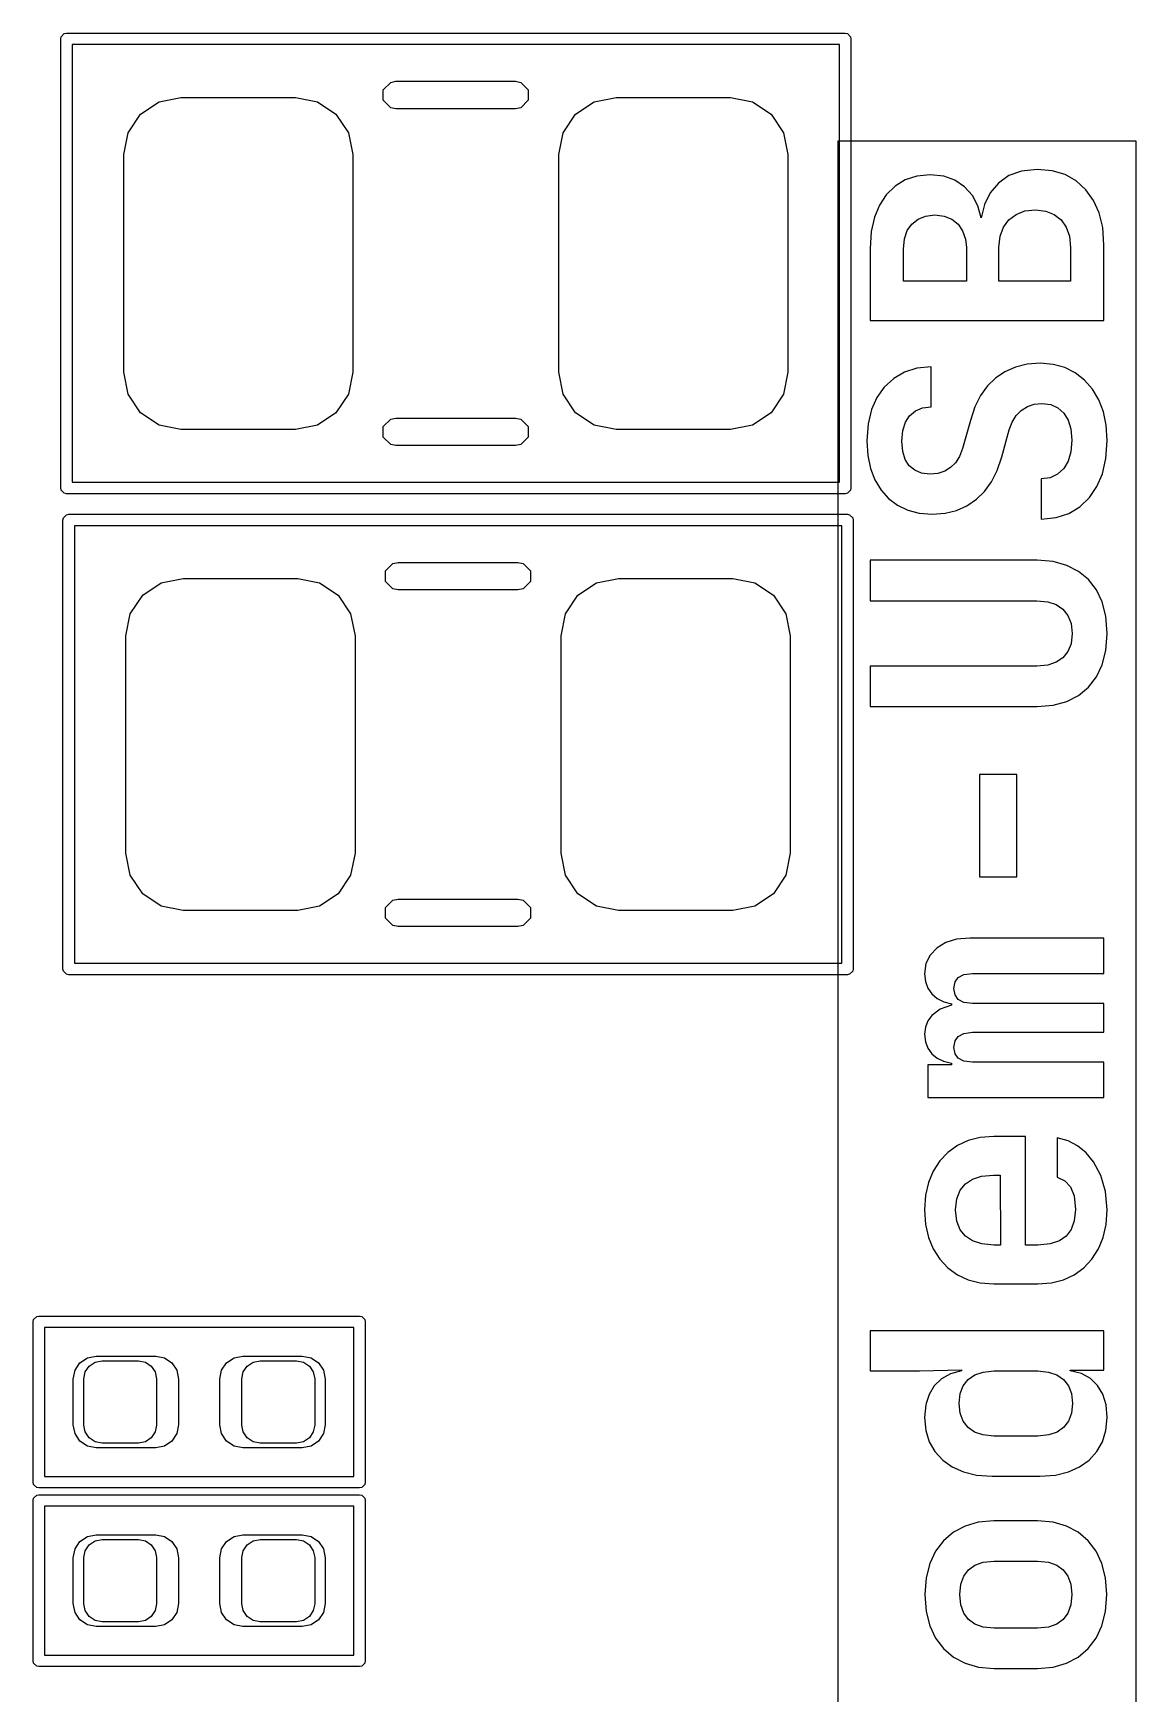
# Model space of a CAD drawing. Extents: x 100 to 191, y -173 to -30.
# Drawn here: x 152.86 to 157.67, y -117.13 to -109.88 of the extents above; entities that cross this region are included whole.
import ezdxf

# ---------------------------------------------------------------- set-up
doc = ezdxf.new("R2010")
doc.units = 0
doc.layers.add('BLACK', color=7, linetype='CONTINUOUS')

msp = doc.modelspace()

# ---------------------------------------------------------------- linework, layer by layer
at = {"layer": 'BLACK', "linetype": 'Continuous'}
for p, q in [((152.981403, -109.896003), (152.994933, -109.882473)), ((152.994933, -109.882473), (153.0045, -109.88057)), ((153.0045, -109.88057), (156.4045, -109.88057)), ((156.4045, -109.88057), (156.414067, -109.882473)), ((156.414067, -109.882473), (156.427597, -109.896003)), ((152.9795, -109.90557), (152.981403, -109.896003)), ((152.9795, -111.86557), (152.9795, -109.90557)), ((153.0295, -109.93057), (153.0295, -111.84057)), ((156.3795, -109.93057), (153.0295, -109.93057)), ((156.3795, -111.84057), (156.3795, -109.93057)), ((156.427597, -109.896003), (156.4295, -109.90557)), ((156.4295, -109.90557), (156.4295, -111.86557)), ((154.387815, -110.127609), (154.420287, -110.095137)), ((154.420287, -110.095137), (154.443248, -110.09057)), ((154.443248, -110.09057), (154.965752, -110.09057)), ((154.965752, -110.09057), (154.988713, -110.095137)), ((154.988713, -110.095137), (155.021185, -110.127609)), ((153.327723, -110.233793), (153.408829, -110.1796)), ((153.327723, -110.233793), (153.408829, -110.1796)), ((153.408829, -110.1796), (153.5045, -110.16057)), ((153.408829, -110.1796), (153.5045, -110.16057)), ((153.5045, -110.16057), (154.0045, -110.16057)), ((153.5045, -110.16057), (154.0045, -110.16057)), ((154.0045, -110.16057), (154.100171, -110.1796)), ((154.0045, -110.16057), (154.100171, -110.1796)), ((154.100171, -110.1796), (154.181277, -110.233793)), ((154.100171, -110.1796), (154.181277, -110.233793)), ((154.387815, -110.173531), (154.387815, -110.127609)), ((154.420287, -110.206003), (154.387815, -110.173531)), ((155.021185, -110.173531), (154.988713, -110.206003)), ((155.021185, -110.127609), (155.021185, -110.173531)), ((155.227723, -110.233793), (155.308829, -110.1796)), ((155.227723, -110.233793), (155.308829, -110.1796)), ((155.308829, -110.1796), (155.4045, -110.16057)), ((155.308829, -110.1796), (155.4045, -110.16057)), ((155.4045, -110.16057), (155.9045, -110.16057)), ((155.4045, -110.16057), (155.9045, -110.16057)), ((155.9045, -110.16057), (156.000171, -110.1796)), ((155.9045, -110.16057), (156.000171, -110.1796)), ((156.000171, -110.1796), (156.081277, -110.233793)), ((156.000171, -110.1796), (156.081277, -110.233793)), ((153.27353, -110.314899), (153.327723, -110.233793)), ((153.27353, -110.314899), (153.327723, -110.233793)), ((154.181277, -110.233793), (154.23547, -110.314899)), ((154.181277, -110.233793), (154.23547, -110.314899)), ((154.443248, -110.21057), (154.420287, -110.206003)), ((154.965752, -110.21057), (154.443248, -110.21057)), ((154.988713, -110.206003), (154.965752, -110.21057)), ((155.17353, -110.314899), (155.227723, -110.233793)), ((155.17353, -110.314899), (155.227723, -110.233793)), ((156.081277, -110.233793), (156.13547, -110.314899)), ((156.081277, -110.233793), (156.13547, -110.314899)), ((153.2545, -110.41057), (153.27353, -110.314899)), ((153.2545, -110.41057), (153.27353, -110.314899)), ((154.23547, -110.314899), (154.2545, -110.41057)), ((154.23547, -110.314899), (154.2545, -110.41057)), ((155.1545, -110.41057), (155.17353, -110.314899)), ((155.1545, -110.41057), (155.17353, -110.314899)), ((156.13547, -110.314899), (156.1545, -110.41057)), ((156.13547, -110.314899), (156.1545, -110.41057)), ((156.374215, -118.002229), (156.374215, -110.350144)), ((156.374215, -110.350144), (157.673482, -110.350144)), ((157.673482, -110.350144), (157.673482, -118.002229)), ((153.2545, -111.36057), (153.2545, -110.41057)), ((153.2545, -111.36057), (153.2545, -110.41057)), ((154.2545, -110.41057), (154.2545, -111.36057)), ((154.2545, -110.41057), (154.2545, -111.36057)), ((155.1545, -111.36057), (155.1545, -110.41057)), ((155.1545, -111.36057), (155.1545, -110.41057)), ((156.1545, -110.41057), (156.1545, -111.36057)), ((156.1545, -110.41057), (156.1545, -111.36057)), ((156.666197, -110.521136), (156.622195, -110.547895)), ((156.716978, -110.504701), (156.666197, -110.521136)), ((156.776248, -110.498957), (156.716978, -110.504701)), ((156.83486, -110.505133), (156.776248, -110.498957)), ((156.8841, -110.522725), (156.83486, -110.505133)), ((156.925968, -110.551409), (156.8841, -110.522725)), ((157.073552, -110.534617), (157.037129, -110.577612)), ((157.11921, -110.502349), (157.073552, -110.534617)), ((157.174927, -110.482287), (157.11921, -110.502349)), ((157.243484, -110.475144), (157.174927, -110.482287)), ((157.308549, -110.481069), (157.243484, -110.475144)), ((157.364491, -110.498007), (157.308549, -110.481069)), ((157.413064, -110.525465), (157.364491, -110.498007)), ((157.455487, -110.563987), (157.413064, -110.525465)), ((156.583845, -110.585725), (156.554192, -110.630535)), ((156.622195, -110.547895), (156.583845, -110.585725)), ((156.959976, -110.589466), (156.925968, -110.551409)), ((156.984117, -110.634023), (156.959976, -110.589466)), ((157.037129, -110.577612), (157.012274, -110.627675)), ((157.488872, -110.610315), (157.455487, -110.563987)), ((157.51345, -110.664857), (157.488872, -110.610315)), ((156.532175, -110.683543), (156.518179, -110.746294)), ((156.554192, -110.630535), (156.532175, -110.683543)), ((156.722782, -110.691892), (156.755553, -110.67855)), ((156.755553, -110.67855), (156.795787, -110.673835)), ((156.795787, -110.673835), (156.836909, -110.678657)), ((156.836909, -110.678657), (156.870132, -110.692259)), ((156.998692, -110.686414), (156.984117, -110.634023)), ((157.012274, -110.627675), (156.998692, -110.686414)), ((157.119714, -110.695512), (157.15148, -110.671367)), ((157.15148, -110.671367), (157.189361, -110.656615)), ((157.189361, -110.656615), (157.235119, -110.651426)), ((157.235119, -110.651426), (157.280763, -110.656676)), ((157.280763, -110.656676), (157.317629, -110.671464)), ((157.317629, -110.671464), (157.347715, -110.695512)), ((157.528986, -110.729188), (157.51345, -110.664857)), ((156.518179, -110.746294), (156.513198, -110.820686)), ((156.663235, -110.778287), (156.67581, -110.742369)), ((156.67581, -110.742369), (156.69577, -110.713708)), ((156.69577, -110.713708), (156.722782, -110.691892)), ((156.870132, -110.692259), (156.89727, -110.714441)), ((156.89727, -110.714441), (156.917315, -110.743488)), ((156.917315, -110.743488), (156.929851, -110.779227)), ((157.08095, -110.767038), (157.095826, -110.727433)), ((157.095826, -110.727433), (157.119714, -110.695512)), ((157.347715, -110.695512), (157.36997, -110.727218)), ((157.36997, -110.727218), (157.383961, -110.766821)), ((157.5345, -110.805299), (157.528986, -110.729188)), ((156.513198, -110.820686), (156.513198, -110.823495)), ((156.513198, -110.823495), (156.513198, -111.134111)), ((156.658706, -110.823495), (156.663235, -110.778287)), ((156.658706, -110.963446), (156.658706, -110.823495)), ((156.929851, -110.779227), (156.933629, -110.816534)), ((156.933629, -110.816534), (156.934334, -110.823495)), ((156.934334, -110.823495), (156.934334, -110.963446)), ((157.075628, -110.816534), (157.08095, -110.767038)), ((157.075628, -110.963446), (157.075628, -110.816534)), ((157.383961, -110.766821), (157.388992, -110.816534)), ((157.388992, -110.816534), (157.388992, -110.963446)), ((157.5345, -111.134111), (157.5345, -110.805299)), ((156.934334, -110.963446), (156.658706, -110.963446)), ((157.388992, -110.963446), (157.075628, -110.963446)), ((156.513198, -111.134111), (157.5345, -111.134111)), ((156.7804, -111.336772), (156.717493, -111.34318)), ((156.7804, -111.511649), (156.7804, -111.336772)), ((157.147647, -111.338013), (157.102028, -111.358009)), ((157.198661, -111.325669), (157.147647, -111.338013)), ((157.256124, -111.321384), (157.198661, -111.325669)), ((157.312698, -111.326232), (157.256124, -111.321384)), ((157.363396, -111.340304), (157.312698, -111.326232)), ((157.409325, -111.363394), (157.363396, -111.340304)), ((153.27353, -111.456241), (153.2545, -111.36057)), ((153.27353, -111.456241), (153.2545, -111.36057)), ((154.2545, -111.36057), (154.23547, -111.456241)), ((154.2545, -111.36057), (154.23547, -111.456241)), ((155.17353, -111.456241), (155.1545, -111.36057)), ((155.17353, -111.456241), (155.1545, -111.36057)), ((156.1545, -111.36057), (156.13547, -111.456241)), ((156.1545, -111.36057), (156.13547, -111.456241)), ((156.616449, -111.387216), (156.57548, -111.424943)), ((156.6634, -111.360142), (156.616449, -111.387216)), ((156.717493, -111.34318), (156.6634, -111.360142)), ((157.060974, -111.385742), (157.025569, -111.420205)), ((157.102028, -111.358009), (157.060974, -111.385742)), ((157.449932, -111.394847), (157.409325, -111.363394)), ((157.48409, -111.433933), (157.449932, -111.394847)), ((153.327723, -111.537347), (153.27353, -111.456241)), ((153.327723, -111.537347), (153.27353, -111.456241)), ((154.23547, -111.456241), (154.181277, -111.537347)), ((154.23547, -111.456241), (154.181277, -111.537347)), ((155.227723, -111.537347), (155.17353, -111.456241)), ((155.227723, -111.537347), (155.17353, -111.456241)), ((156.13547, -111.456241), (156.081277, -111.537347)), ((156.13547, -111.456241), (156.081277, -111.537347)), ((156.543265, -111.470108), (156.519538, -111.523244)), ((156.57548, -111.424943), (156.543265, -111.470108)), ((156.995442, -111.461974), (156.970527, -111.512061)), ((157.025569, -111.420205), (156.995442, -111.461974)), ((157.512151, -111.481608), (157.48409, -111.433933)), ((157.531886, -111.533585), (157.512151, -111.481608)), ((153.408829, -111.59154), (153.327723, -111.537347)), ((153.408829, -111.59154), (153.327723, -111.537347)), ((154.181277, -111.537347), (154.100171, -111.59154)), ((154.181277, -111.537347), (154.100171, -111.59154)), ((155.308829, -111.59154), (155.227723, -111.537347)), ((155.308829, -111.59154), (155.227723, -111.537347)), ((156.081277, -111.537347), (156.000171, -111.59154)), ((156.081277, -111.537347), (156.000171, -111.59154)), ((156.519538, -111.523244), (156.504538, -111.585869)), ((156.667739, -111.578868), (156.686, -111.55085)), ((156.686, -111.55085), (156.71119, -111.529393)), ((156.71119, -111.529393), (156.74208, -111.516289)), ((156.74208, -111.516289), (156.7804, -111.511649)), ((156.970527, -111.512061), (156.951125, -111.571794)), ((157.133574, -111.577735), (157.151304, -111.549631)), ((157.151304, -111.549631), (157.17357, -111.527037)), ((157.17357, -111.527037), (157.200116, -111.510022)), ((157.200116, -111.510022), (157.229666, -111.499782)), ((157.229666, -111.499782), (157.263085, -111.496262)), ((157.263085, -111.496262), (157.302097, -111.50126)), ((157.302097, -111.50126), (157.333688, -111.515455)), ((157.333688, -111.515455), (157.359622, -111.538944)), ((157.359622, -111.538944), (157.37827, -111.569238)), ((157.544188, -111.592189), (157.531886, -111.533585)), ((153.5045, -111.61057), (153.408829, -111.59154)), ((153.5045, -111.61057), (153.408829, -111.59154)), ((154.0045, -111.61057), (153.5045, -111.61057)), ((154.0045, -111.61057), (153.5045, -111.61057)), ((154.100171, -111.59154), (154.0045, -111.61057)), ((154.100171, -111.59154), (154.0045, -111.61057)), ((154.387815, -111.597609), (154.420287, -111.565137)), ((154.387815, -111.643531), (154.387815, -111.597609)), ((154.420287, -111.565137), (154.443248, -111.56057)), ((154.443248, -111.56057), (154.965752, -111.56057)), ((154.965752, -111.56057), (154.988713, -111.565137)), ((154.988713, -111.565137), (155.021185, -111.597609)), ((155.021185, -111.597609), (155.021185, -111.643531)), ((155.4045, -111.61057), (155.308829, -111.59154)), ((155.4045, -111.61057), (155.308829, -111.59154)), ((155.9045, -111.61057), (155.4045, -111.61057)), ((155.9045, -111.61057), (155.4045, -111.61057)), ((156.000171, -111.59154), (155.9045, -111.61057)), ((156.000171, -111.59154), (155.9045, -111.61057)), ((156.504538, -111.585869), (156.499215, -111.659905)), ((156.651745, -111.661309), (156.656021, -111.614931)), ((156.656021, -111.614931), (156.667739, -111.578868)), ((156.951125, -111.571794), (156.917542, -111.693488)), ((157.088207, -111.72988), (157.120386, -111.612339)), ((157.120386, -111.612339), (157.133574, -111.577735)), ((157.37827, -111.569238), (157.390247, -111.607885)), ((157.390247, -111.607885), (157.394609, -111.657157)), ((157.548482, -111.658561), (157.544188, -111.592189)), ((154.420287, -111.676003), (154.387815, -111.643531)), ((154.443248, -111.68057), (154.420287, -111.676003)), ((154.965752, -111.68057), (154.443248, -111.68057)), ((154.988713, -111.676003), (154.965752, -111.68057)), ((155.021185, -111.643531), (154.988713, -111.676003)), ((156.499215, -111.659905), (156.503385, -111.724446)), ((156.655889, -111.706865), (156.651745, -111.661309)), ((156.917542, -111.693488), (156.904328, -111.728106)), ((157.394609, -111.657157), (157.390184, -111.708275)), ((157.543048, -111.736974), (157.548482, -111.658561)), ((156.503385, -111.724446), (156.515264, -111.780696)), ((156.667164, -111.741742), (156.655889, -111.706865)), ((156.684595, -111.768349), (156.667164, -111.741742)), ((156.708706, -111.788626), (156.684595, -111.768349)), ((156.886823, -111.755472), (156.865091, -111.776775)), ((156.904328, -111.728106), (156.886823, -111.755472)), ((157.068846, -111.788839), (157.088207, -111.72988)), ((157.377986, -111.74882), (157.35895, -111.780988)), ((157.390184, -111.708275), (157.377986, -111.74882)), ((157.527742, -111.803357), (157.543048, -111.736974)), ((153.0295, -111.84057), (156.3795, -111.84057)), ((156.515264, -111.780696), (156.534203, -111.829898)), ((156.534203, -111.829898), (156.561182, -111.874814)), ((156.738242, -111.801022), (156.708706, -111.788626)), ((156.774843, -111.805412), (156.738242, -111.801022)), ((156.809277, -111.802069), (156.774843, -111.805412)), ((156.839045, -111.792467), (156.809277, -111.802069)), ((156.865091, -111.776775), (156.839045, -111.792467)), ((157.013504, -111.880444), (157.043858, -111.838614)), ((157.043858, -111.838614), (157.068846, -111.788839)), ((157.300038, -111.821136), (157.260276, -111.826417)), ((157.260276, -111.826417), (157.260276, -112.001295)), ((157.332328, -111.806079), (157.300038, -111.821136)), ((157.35895, -111.780988), (157.332328, -111.806079)), ((157.503576, -111.85969), (157.527742, -111.803357)), ((152.981403, -111.875137), (152.9795, -111.86557)), ((152.994933, -111.888667), (152.981403, -111.875137)), ((153.0045, -111.89057), (152.994933, -111.888667)), ((156.4045, -111.89057), (153.0045, -111.89057)), ((156.414067, -111.888667), (156.4045, -111.89057)), ((156.427597, -111.875137), (156.414067, -111.888667)), ((156.4295, -111.86557), (156.427597, -111.875137)), ((156.561182, -111.874814), (156.594166, -111.911604)), ((156.594166, -111.911604), (156.633549, -111.94115)), ((156.936199, -111.943443), (156.977687, -111.915261)), ((156.977687, -111.915261), (157.013504, -111.880444)), ((157.428914, -111.947797), (157.470874, -111.907567)), ((157.470874, -111.907567), (157.503576, -111.85969)), ((152.991403, -111.996003), (153.004933, -111.982473)), ((153.004933, -111.982473), (153.0145, -111.98057)), ((153.0145, -111.98057), (156.4145, -111.98057)), ((156.4145, -111.98057), (156.424067, -111.982473)), ((156.424067, -111.982473), (156.437597, -111.996003)), ((156.633549, -111.94115), (156.677949, -111.962533)), ((156.677949, -111.962533), (156.72791, -111.975711)), ((156.72791, -111.975711), (156.784613, -111.98029)), ((156.784613, -111.98029), (156.840518, -111.976016)), ((156.840518, -111.976016), (156.890727, -111.963632)), ((156.890727, -111.963632), (156.936199, -111.943443)), ((157.325115, -111.994534), (157.38073, -111.97656)), ((157.38073, -111.97656), (157.428914, -111.947797)), ((152.9895, -112.00557), (152.991403, -111.996003)), ((152.9895, -113.96557), (152.9895, -112.00557)), ((153.0395, -112.03057), (153.0395, -113.94057)), ((156.3895, -112.03057), (153.0395, -112.03057)), ((156.3895, -113.94057), (156.3895, -112.03057)), ((156.437597, -111.996003), (156.4395, -112.00557)), ((156.4395, -112.00557), (156.4395, -113.96557)), ((157.260276, -112.001295), (157.325115, -111.994534)), ((154.397815, -112.227609), (154.430287, -112.195137)), ((154.430287, -112.195137), (154.453248, -112.19057)), ((154.453248, -112.19057), (154.975752, -112.19057)), ((154.975752, -112.19057), (154.998713, -112.195137)), ((154.998713, -112.195137), (155.031185, -112.227609)), ((157.243484, -112.181546), (156.513198, -112.181546)), ((156.513198, -112.181546), (156.513198, -112.357829)), ((157.31334, -112.187292), (157.243484, -112.181546)), ((157.372629, -112.203569), (157.31334, -112.187292)), ((157.423264, -112.229597), (157.372629, -112.203569)), ((153.337723, -112.333793), (153.418829, -112.2796)), ((153.337723, -112.333793), (153.418829, -112.2796)), ((153.418829, -112.2796), (153.5145, -112.26057)), ((153.418829, -112.2796), (153.5145, -112.26057)), ((153.5145, -112.26057), (154.0145, -112.26057)), ((153.5145, -112.26057), (154.0145, -112.26057)), ((154.0145, -112.26057), (154.110171, -112.2796)), ((154.0145, -112.26057), (154.110171, -112.2796)), ((154.110171, -112.2796), (154.191277, -112.333793)), ((154.110171, -112.2796), (154.191277, -112.333793)), ((154.397815, -112.273531), (154.397815, -112.227609)), ((154.430287, -112.306003), (154.397815, -112.273531)), ((155.031185, -112.273531), (154.998713, -112.306003)), ((155.031185, -112.227609), (155.031185, -112.273531)), ((155.237723, -112.333793), (155.318829, -112.2796)), ((155.237723, -112.333793), (155.318829, -112.2796)), ((155.318829, -112.2796), (155.4145, -112.26057)), ((155.318829, -112.2796), (155.4145, -112.26057)), ((155.4145, -112.26057), (155.9145, -112.26057)), ((155.4145, -112.26057), (155.9145, -112.26057)), ((155.9145, -112.26057), (156.010171, -112.2796)), ((155.9145, -112.26057), (156.010171, -112.2796)), ((156.010171, -112.2796), (156.091277, -112.333793)), ((156.010171, -112.2796), (156.091277, -112.333793)), ((157.466661, -112.265505), (157.423264, -112.229597)), ((157.501229, -112.309681), (157.466661, -112.265505)), ((153.28353, -112.414899), (153.337723, -112.333793)), ((153.28353, -112.414899), (153.337723, -112.333793)), ((154.191277, -112.333793), (154.24547, -112.414899)), ((154.191277, -112.333793), (154.24547, -112.414899)), ((154.453248, -112.31057), (154.430287, -112.306003)), ((154.975752, -112.31057), (154.453248, -112.31057)), ((154.998713, -112.306003), (154.975752, -112.31057)), ((155.18353, -112.414899), (155.237723, -112.333793)), ((155.18353, -112.414899), (155.237723, -112.333793)), ((156.091277, -112.333793), (156.14547, -112.414899)), ((156.091277, -112.333793), (156.14547, -112.414899)), ((157.526648, -112.362362), (157.501229, -112.309681)), ((153.2645, -112.51057), (153.28353, -112.414899)), ((153.2645, -112.51057), (153.28353, -112.414899)), ((154.24547, -112.414899), (154.2645, -112.51057)), ((154.24547, -112.414899), (154.2645, -112.51057)), ((155.1645, -112.51057), (155.18353, -112.414899)), ((155.1645, -112.51057), (155.18353, -112.414899)), ((156.14547, -112.414899), (156.1645, -112.51057)), ((156.14547, -112.414899), (156.1645, -112.51057)), ((156.513198, -112.357829), (157.24208, -112.357829)), ((157.24208, -112.357829), (157.289245, -112.36241)), ((157.289245, -112.36241), (157.3263, -112.375051)), ((157.3263, -112.375051), (157.355469, -112.394954)), ((157.355469, -112.394954), (157.377412, -112.422144)), ((157.377412, -112.422144), (157.391092, -112.456606)), ((157.542747, -112.425243), (157.526648, -112.362362)), ((157.548482, -112.500528), (157.542747, -112.425243)), ((157.396014, -112.500528), (157.39104, -112.545425)), ((157.391092, -112.456606), (157.396014, -112.500528)), ((157.542777, -112.57506), (157.548482, -112.500528)), ((153.2645, -113.46057), (153.2645, -112.51057)), ((153.2645, -113.46057), (153.2645, -112.51057)), ((154.2645, -112.51057), (154.2645, -113.46057)), ((154.2645, -112.51057), (154.2645, -113.46057)), ((155.1645, -113.46057), (155.1645, -112.51057)), ((155.1645, -113.46057), (155.1645, -112.51057)), ((156.1645, -112.51057), (156.1645, -113.46057)), ((156.1645, -112.51057), (156.1645, -113.46057)), ((157.39104, -112.545425), (157.377317, -112.580078)), ((157.24208, -112.643227), (156.513198, -112.643227)), ((156.513198, -112.643227), (156.513198, -112.819509)), ((157.289308, -112.63873), (157.24208, -112.643227)), ((157.326362, -112.626342), (157.289308, -112.63873)), ((157.355469, -112.606895), (157.326362, -112.626342)), ((157.377317, -112.580078), (157.355469, -112.606895)), ((157.501307, -112.690371), (157.526723, -112.637638)), ((157.526723, -112.637638), (157.542777, -112.57506)), ((157.466661, -112.734879), (157.501307, -112.690371)), ((157.372571, -112.797333), (157.423222, -112.771102)), ((157.423222, -112.771102), (157.466661, -112.734879)), ((156.513198, -112.819509), (157.243484, -112.819509)), ((157.243484, -112.819509), (157.313297, -112.813725)), ((157.313297, -112.813725), (157.372571, -112.797333)), ((157.153969, -113.115897), (156.99167, -113.115897)), ((156.99167, -113.115897), (156.99167, -113.563595)), ((157.153969, -113.563595), (157.153969, -113.115897)), ((153.28353, -113.556241), (153.2645, -113.46057)), ((153.28353, -113.556241), (153.2645, -113.46057)), ((154.2645, -113.46057), (154.24547, -113.556241)), ((154.2645, -113.46057), (154.24547, -113.556241)), ((155.18353, -113.556241), (155.1645, -113.46057)), ((155.18353, -113.556241), (155.1645, -113.46057)), ((156.1645, -113.46057), (156.14547, -113.556241)), ((156.1645, -113.46057), (156.14547, -113.556241)), ((153.337723, -113.637347), (153.28353, -113.556241)), ((153.337723, -113.637347), (153.28353, -113.556241)), ((154.24547, -113.556241), (154.191277, -113.637347)), ((154.24547, -113.556241), (154.191277, -113.637347)), ((155.237723, -113.637347), (155.18353, -113.556241)), ((155.237723, -113.637347), (155.18353, -113.556241)), ((156.14547, -113.556241), (156.091277, -113.637347)), ((156.14547, -113.556241), (156.091277, -113.637347)), ((156.99167, -113.563595), (157.153969, -113.563595)), ((153.418829, -113.69154), (153.337723, -113.637347)), ((153.418829, -113.69154), (153.337723, -113.637347)), ((154.191277, -113.637347), (154.110171, -113.69154)), ((154.191277, -113.637347), (154.110171, -113.69154)), ((154.430287, -113.665137), (154.453248, -113.66057)), ((154.453248, -113.66057), (154.975752, -113.66057)), ((154.975752, -113.66057), (154.998713, -113.665137)), ((155.318829, -113.69154), (155.237723, -113.637347)), ((155.318829, -113.69154), (155.237723, -113.637347)), ((156.091277, -113.637347), (156.010171, -113.69154)), ((156.091277, -113.637347), (156.010171, -113.69154)), ((153.5145, -113.71057), (153.418829, -113.69154)), ((153.5145, -113.71057), (153.418829, -113.69154)), ((154.0145, -113.71057), (153.5145, -113.71057)), ((154.0145, -113.71057), (153.5145, -113.71057)), ((154.110171, -113.69154), (154.0145, -113.71057)), ((154.110171, -113.69154), (154.0145, -113.71057)), ((154.397815, -113.697609), (154.430287, -113.665137)), ((154.397815, -113.743531), (154.397815, -113.697609)), ((154.998713, -113.665137), (155.031185, -113.697609)), ((155.031185, -113.697609), (155.031185, -113.743531)), ((155.4145, -113.71057), (155.318829, -113.69154)), ((155.4145, -113.71057), (155.318829, -113.69154)), ((155.9145, -113.71057), (155.4145, -113.71057)), ((155.9145, -113.71057), (155.4145, -113.71057)), ((156.010171, -113.69154), (155.9145, -113.71057)), ((156.010171, -113.69154), (155.9145, -113.71057)), ((154.430287, -113.776003), (154.397815, -113.743531)), ((154.453248, -113.78057), (154.430287, -113.776003)), ((154.975752, -113.78057), (154.453248, -113.78057)), ((154.998713, -113.776003), (154.975752, -113.78057)), ((155.031185, -113.743531), (154.998713, -113.776003)), ((156.805618, -113.873295), (156.775143, -113.904992)), ((156.844084, -113.850294), (156.805618, -113.873295)), ((156.890944, -113.835797), (156.844084, -113.850294)), ((156.948317, -113.830613), (156.890944, -113.835797)), ((157.5345, -113.830613), (156.948317, -113.830613)), ((157.5345, -113.984547), (157.5345, -113.830613)), ((153.0395, -113.94057), (156.3895, -113.94057)), ((156.757211, -113.941947), (156.75103, -113.985952)), ((156.775143, -113.904992), (156.757211, -113.941947)), ((152.991403, -113.975137), (152.9895, -113.96557)), ((153.004933, -113.988667), (152.991403, -113.975137)), ((153.0145, -113.99057), (153.004933, -113.988667)), ((156.4145, -113.99057), (153.0145, -113.99057)), ((156.424067, -113.988667), (156.4145, -113.99057)), ((156.437597, -113.975137), (156.424067, -113.988667)), ((156.4395, -113.96557), (156.437597, -113.975137)), ((156.75103, -113.985952), (156.75478, -114.020108)), ((156.75478, -114.020108), (156.76553, -114.0491)), ((156.879745, -114.050248), (156.884772, -114.021616)), ((156.884772, -114.021616), (156.898652, -114.00213)), ((156.898652, -114.00213), (156.922519, -113.989479)), ((156.922519, -113.989479), (156.960895, -113.984547)), ((156.960895, -113.984547), (157.5345, -113.984547)), ((156.76553, -114.0491), (156.783209, -114.074062)), ((156.783209, -114.074062), (156.806556, -114.094135)), ((156.806556, -114.094135), (156.834675, -114.108589)), ((156.884774, -114.078913), (156.879745, -114.050248)), ((156.898658, -114.098417), (156.884774, -114.078913)), ((156.782537, -114.16779), (156.765106, -114.191754)), ((156.818725, -114.140357), (156.782537, -114.16779)), ((156.868571, -114.123033), (156.818725, -114.140357)), ((156.834675, -114.108589), (156.868571, -114.117415)), ((156.868571, -114.117415), (156.868571, -114.123033)), ((156.922525, -114.111076), (156.898658, -114.098417)), ((156.960895, -114.116011), (156.922525, -114.111076)), ((157.5345, -114.116011), (156.960895, -114.116011)), ((157.5345, -114.241918), (157.5345, -114.116011)), ((156.754642, -114.218947), (156.75103, -114.250344)), ((156.765106, -114.191754), (156.754642, -114.218947)), ((156.75103, -114.250344), (156.754777, -114.283567)), ((156.754777, -114.283567), (156.765517, -114.311638)), ((156.765517, -114.311638), (156.783209, -114.335707)), ((156.879745, -114.30768), (156.884774, -114.279016)), ((156.884722, -114.335608), (156.879745, -114.30768)), ((156.884774, -114.279016), (156.898658, -114.259512)), ((156.898658, -114.259512), (156.922525, -114.246853)), ((156.922525, -114.246853), (156.960895, -114.241918)), ((156.960895, -114.241918), (157.5345, -114.241918)), ((156.868571, -114.383274), (156.765012, -114.383274)), ((156.765012, -114.383274), (156.765012, -114.525973)), ((156.783209, -114.335707), (156.806472, -114.354779)), ((156.806472, -114.354779), (156.834572, -114.368322)), ((156.834572, -114.368322), (156.868571, -114.376252)), ((156.868571, -114.376252), (156.868571, -114.383274)), ((156.89852, -114.354703), (156.884722, -114.335608)), ((156.922375, -114.367164), (156.89852, -114.354703)), ((156.960895, -114.372038), (156.922375, -114.367164)), ((157.5345, -114.372038), (156.960895, -114.372038)), ((157.5345, -114.525973), (157.5345, -114.372038)), ((156.765012, -114.525973), (157.5345, -114.525973)), ((156.894461, -114.736327), (156.852678, -114.766393)), ((156.941174, -114.714557), (156.894461, -114.736327)), ((156.993694, -114.701124), (156.941174, -114.714557)), ((157.053219, -114.696454), (156.993694, -114.701124)), ((157.191766, -114.696454), (157.053219, -114.696454)), ((157.191766, -115.170713), (157.191766, -114.696454)), ((157.377571, -114.716019), (157.330251, -114.702011)), ((157.330251, -114.702011), (157.330251, -114.87408)), ((157.419298, -114.738), (157.377571, -114.716019)), ((157.456303, -114.768243), (157.419298, -114.738)), ((156.817627, -114.803452), (156.788826, -114.848251)), ((156.852678, -114.766393), (156.817627, -114.803452)), ((157.48907, -114.807646), (157.456303, -114.768243)), ((157.521438, -114.867545), (157.48907, -114.807646)), ((156.788826, -114.848251), (156.768271, -114.897599)), ((156.929449, -114.903511), (156.960033, -114.883426)), ((156.960033, -114.883426), (156.999926, -114.870467)), ((156.999926, -114.870467), (157.051815, -114.865714)), ((157.051815, -114.865714), (157.081246, -114.865714)), ((157.081246, -114.865714), (157.082589, -115.170713)), ((157.330251, -114.87408), (157.363532, -114.889588)), ((157.363532, -114.889588), (157.387738, -114.915997)), ((157.541468, -114.936558), (157.521438, -114.867545)), ((156.75549, -114.953376), (156.75103, -115.016779)), ((156.768271, -114.897599), (156.75549, -114.953376)), ((156.892063, -114.968259), (156.906559, -114.931437)), ((156.906559, -114.931437), (156.929449, -114.903511)), ((157.387738, -114.915997), (157.403822, -114.956151)), ((157.403822, -114.956151), (157.409997, -115.015435)), ((157.548482, -115.016779), (157.541468, -114.936558)), ((156.75103, -115.016779), (156.7555, -115.081173)), ((156.886767, -115.016779), (156.892063, -114.968259)), ((156.892149, -115.066253), (156.886767, -115.016779)), ((157.409997, -115.015435), (157.404951, -115.065169)), ((157.544018, -115.081176), (157.548482, -115.016779)), ((156.7555, -115.081173), (156.768293, -115.137671)), ((156.906877, -115.103789), (156.892149, -115.066253)), ((156.930121, -115.132244), (156.906877, -115.103789)), ((157.391217, -115.102808), (157.369778, -115.131217)), ((157.404951, -115.065169), (157.391217, -115.102808)), ((157.531246, -115.137675), (157.544018, -115.081176)), ((156.768293, -115.137671), (156.788826, -115.187504)), ((156.961209, -115.152741), (156.930121, -115.132244)), ((157.001379, -115.165904), (156.961209, -115.152741)), ((157.053219, -115.170713), (157.001379, -115.165904)), ((157.082589, -115.170713), (157.053219, -115.170713)), ((157.246293, -115.170713), (157.191766, -115.170713)), ((157.29995, -115.165676), (157.246293, -115.170713)), ((157.340041, -115.152092), (157.29995, -115.165676)), ((157.369778, -115.131217), (157.340041, -115.152092)), ((157.510747, -115.187504), (157.531246, -115.137675)), ((156.788826, -115.187504), (156.817667, -115.23273)), ((156.817667, -115.23273), (156.852723, -115.27)), ((157.44685, -115.27), (157.481906, -115.23273)), ((157.481906, -115.23273), (157.510747, -115.187504)), ((156.852723, -115.27), (156.894461, -115.3001)), ((156.894461, -115.3001), (156.941174, -115.32187)), ((156.941174, -115.32187), (156.993694, -115.335303)), ((157.305819, -115.335304), (157.35836, -115.321872)), ((157.35836, -115.321872), (157.405112, -115.3001)), ((157.405112, -115.3001), (157.44685, -115.27)), ((156.993694, -115.335303), (157.053219, -115.339973)), ((157.053219, -115.339973), (157.246293, -115.339973)), ((157.246293, -115.339973), (157.305819, -115.335304)), ((152.8595, -115.50557), (152.861403, -115.496003)), ((152.8595, -116.20557), (152.8595, -115.50557)), ((152.861403, -115.496003), (152.874933, -115.482473)), ((152.874933, -115.482473), (152.8845, -115.48057)), ((152.8845, -115.48057), (154.2845, -115.48057)), ((152.9095, -115.53057), (152.9095, -116.18057)), ((154.2595, -115.53057), (152.9095, -115.53057)), ((154.2595, -116.18057), (154.2595, -115.53057)), ((154.2845, -115.48057), (154.294067, -115.482473)), ((154.294067, -115.482473), (154.307597, -115.496003)), ((154.307597, -115.496003), (154.3095, -115.50557)), ((154.3095, -115.50557), (154.3095, -116.20557)), ((157.5345, -115.545442), (156.513198, -115.545442)), ((156.513198, -115.545442), (156.513198, -115.72032)), ((157.5345, -115.716107), (157.5345, -115.545442)), ((153.042112, -115.717302), (153.063789, -115.684859)), ((153.063789, -115.684859), (153.096232, -115.663182)), ((153.096232, -115.663182), (153.1345, -115.65557)), ((153.103785, -115.698855), (153.129577, -115.681622)), ((153.129577, -115.681622), (153.16, -115.67557)), ((153.1345, -115.65557), (153.3945, -115.65557)), ((153.16, -115.67557), (153.319, -115.67557)), ((153.319, -115.67557), (153.349423, -115.681622)), ((153.349423, -115.681622), (153.375215, -115.698855)), ((153.3945, -115.65557), (153.432768, -115.663182)), ((153.432768, -115.663182), (153.465211, -115.684859)), ((153.465211, -115.684859), (153.486888, -115.717302)), ((153.682112, -115.717302), (153.703789, -115.684859)), ((153.703789, -115.684859), (153.736232, -115.663182)), ((153.736232, -115.663182), (153.7745, -115.65557)), ((153.7745, -115.65557), (154.0345, -115.65557)), ((153.793785, -115.698855), (153.819577, -115.681622)), ((153.819577, -115.681622), (153.85, -115.67557)), ((153.85, -115.67557), (154.009, -115.67557)), ((154.009, -115.67557), (154.039423, -115.681622)), ((154.0345, -115.65557), (154.072768, -115.663182)), ((154.039423, -115.681622), (154.065215, -115.698855)), ((154.072768, -115.663182), (154.105211, -115.684859)), ((154.105211, -115.684859), (154.126888, -115.717302)), ((153.0345, -115.75557), (153.042112, -115.717302)), ((153.0345, -115.95557), (153.0345, -115.75557)), ((153.0805, -115.75507), (153.086552, -115.724647)), ((153.0805, -115.95607), (153.0805, -115.75507)), ((153.086552, -115.724647), (153.103785, -115.698855)), ((153.375215, -115.698855), (153.392448, -115.724647)), ((153.392448, -115.724647), (153.3985, -115.75507)), ((153.3985, -115.75507), (153.3985, -115.95607)), ((153.486888, -115.717302), (153.4945, -115.75557)), ((153.4945, -115.75557), (153.4945, -115.95557)), ((153.6745, -115.75557), (153.682112, -115.717302)), ((153.6745, -115.95557), (153.6745, -115.75557)), ((153.7705, -115.75507), (153.776552, -115.724647)), ((153.7705, -115.95607), (153.7705, -115.75507)), ((153.776552, -115.724647), (153.793785, -115.698855)), ((154.065215, -115.698855), (154.082448, -115.724647)), ((154.082448, -115.724647), (154.0885, -115.75507)), ((154.0885, -115.75507), (154.0885, -115.95607)), ((154.126888, -115.717302), (154.1345, -115.75557)), ((154.1345, -115.75557), (154.1345, -115.95557)), ((156.513198, -115.72032), (156.728681, -115.72032)), ((156.728681, -115.72032), (156.911924, -115.714702)), ((156.825287, -115.754126), (156.793711, -115.784678)), ((156.864159, -115.732246), (156.825287, -115.754126)), ((156.911924, -115.718916), (156.864159, -115.732246)), ((156.911924, -115.714702), (156.911924, -115.718916)), ((156.920416, -115.784492), (156.942027, -115.757384)), ((156.942027, -115.757384), (156.970715, -115.737484)), ((156.970715, -115.737484), (157.007057, -115.72488)), ((157.007057, -115.72488), (157.053219, -115.72032)), ((157.053219, -115.72032), (157.246293, -115.72032)), ((157.246293, -115.72032), (157.292496, -115.724881)), ((157.292496, -115.724881), (157.328856, -115.737486)), ((157.328856, -115.737486), (157.357546, -115.757384)), ((157.357546, -115.757384), (157.379157, -115.784492)), ((157.387587, -115.718916), (157.387587, -115.716107)), ((157.387587, -115.716107), (157.5345, -115.716107)), ((157.436195, -115.731585), (157.387587, -115.718916)), ((157.47524, -115.753252), (157.436195, -115.731585)), ((157.506534, -115.784006), (157.47524, -115.753252)), ((156.770648, -115.822261), (156.758136, -115.861615)), ((156.793711, -115.784678), (156.770648, -115.822261)), ((156.902155, -115.861615), (156.906975, -115.818546)), ((156.906975, -115.818546), (156.920416, -115.784492)), ((157.379157, -115.784492), (157.392598, -115.818546)), ((157.392598, -115.818546), (157.397418, -115.861615)), ((157.529201, -115.821955), (157.506534, -115.784006)), ((157.54342, -115.867693), (157.529201, -115.821955)), ((156.756185, -115.867752), (156.75103, -115.923164)), ((156.758136, -115.861615), (156.756185, -115.867752)), ((156.90689, -115.904754), (156.902155, -115.861615)), ((156.92011, -115.939077), (156.90689, -115.904754)), ((157.392689, -115.904759), (157.379488, -115.939082)), ((157.397418, -115.861615), (157.392689, -115.904759)), ((157.548482, -115.923164), (157.54342, -115.867693)), ((153.042112, -115.993838), (153.0345, -115.95557)), ((153.086552, -115.986493), (153.0805, -115.95607)), ((153.3985, -115.95607), (153.392448, -115.986493)), ((153.4945, -115.95557), (153.486888, -115.993838)), ((153.682112, -115.993838), (153.6745, -115.95557)), ((153.776552, -115.986493), (153.7705, -115.95607)), ((154.0885, -115.95607), (154.082448, -115.986493)), ((154.1345, -115.95557), (154.126888, -115.993838)), ((156.75103, -115.923164), (156.756308, -115.979868)), ((156.756308, -115.979868), (156.771441, -116.028862)), ((156.941356, -115.966578), (156.92011, -115.939077)), ((156.969675, -115.986777), (156.941356, -115.966578)), ((157.358278, -115.966578), (157.329921, -115.986777)), ((157.379488, -115.939082), (157.358278, -115.966578)), ((157.528231, -116.028925), (157.543243, -115.979914)), ((157.543243, -115.979914), (157.548482, -115.923164)), ((153.063789, -116.026281), (153.042112, -115.993838)), ((153.096232, -116.047958), (153.063789, -116.026281)), ((153.103785, -116.012285), (153.086552, -115.986493)), ((153.1345, -116.05557), (153.096232, -116.047958)), ((153.129577, -116.029518), (153.103785, -116.012285)), ((153.16, -116.03557), (153.129577, -116.029518)), ((153.319, -116.03557), (153.16, -116.03557)), ((153.349423, -116.029518), (153.319, -116.03557)), ((153.375215, -116.012285), (153.349423, -116.029518)), ((153.392448, -115.986493), (153.375215, -116.012285)), ((153.432768, -116.047958), (153.3945, -116.05557)), ((153.465211, -116.026281), (153.432768, -116.047958)), ((153.486888, -115.993838), (153.465211, -116.026281)), ((153.703789, -116.026281), (153.682112, -115.993838)), ((153.736232, -116.047958), (153.703789, -116.026281)), ((153.7745, -116.05557), (153.736232, -116.047958)), ((153.793785, -116.012285), (153.776552, -115.986493)), ((153.819577, -116.029518), (153.793785, -116.012285)), ((153.85, -116.03557), (153.819577, -116.029518)), ((154.009, -116.03557), (153.85, -116.03557)), ((154.039423, -116.029518), (154.009, -116.03557)), ((154.072768, -116.047958), (154.0345, -116.05557)), ((154.065215, -116.012285), (154.039423, -116.029518)), ((154.082448, -115.986493), (154.065215, -116.012285)), ((154.105211, -116.026281), (154.072768, -116.047958)), ((154.126888, -115.993838), (154.105211, -116.026281)), ((156.771441, -116.028862), (156.796071, -116.071655)), ((157.006166, -115.999634), (156.969675, -115.986777)), ((157.053219, -116.004313), (157.006166, -115.999634)), ((157.246293, -116.004313), (157.053219, -116.004313)), ((157.293388, -115.999634), (157.246293, -116.004313)), ((157.329921, -115.986777), (157.293388, -115.999634)), ((157.503822, -116.071701), (157.528231, -116.028925)), ((153.3945, -116.05557), (153.1345, -116.05557)), ((154.0345, -116.05557), (153.7745, -116.05557)), ((156.796071, -116.071655), (156.830775, -116.109277)), ((156.830775, -116.109277), (156.872306, -116.138825)), ((157.428263, -116.138804), (157.46947, -116.109277)), ((157.46947, -116.109277), (157.503822, -116.071701)), ((152.9095, -116.18057), (154.2595, -116.18057)), ((156.872306, -116.138825), (156.921085, -116.160576)), ((156.921085, -116.160576), (156.978489, -116.174318)), ((156.978489, -116.174318), (157.046258, -116.179191)), ((157.046258, -116.179191), (157.254719, -116.179191)), ((157.254719, -116.179191), (157.322473, -116.174309)), ((157.322473, -116.174309), (157.379731, -116.160555)), ((157.379731, -116.160555), (157.428263, -116.138804)), ((152.861403, -116.215137), (152.8595, -116.20557)), ((152.874933, -116.228667), (152.861403, -116.215137)), ((152.861403, -116.276003), (152.874933, -116.262473)), ((152.8845, -116.23057), (152.874933, -116.228667)), ((152.874933, -116.262473), (152.8845, -116.26057)), ((154.2845, -116.23057), (152.8845, -116.23057)), ((152.8845, -116.26057), (154.2845, -116.26057)), ((154.294067, -116.228667), (154.2845, -116.23057)), ((154.2845, -116.26057), (154.294067, -116.262473)), ((154.307597, -116.215137), (154.294067, -116.228667)), ((154.294067, -116.262473), (154.307597, -116.276003)), ((154.3095, -116.20557), (154.307597, -116.215137)), ((152.8595, -116.28557), (152.861403, -116.276003)), ((152.8595, -116.98557), (152.8595, -116.28557)), ((152.9095, -116.31057), (152.9095, -116.96057)), ((154.2595, -116.31057), (152.9095, -116.31057)), ((154.2595, -116.96057), (154.2595, -116.31057)), ((154.307597, -116.276003), (154.3095, -116.28557)), ((154.3095, -116.28557), (154.3095, -116.98557)), ((156.927969, -116.397378), (156.877892, -116.424236)), ((156.985821, -116.380729), (156.927969, -116.397378)), ((157.053219, -116.374891), (156.985821, -116.380729)), ((157.244889, -116.374891), (157.053219, -116.374891)), ((157.313078, -116.380753), (157.244889, -116.374891)), ((157.371404, -116.39744), (157.313078, -116.380753)), ((157.421691, -116.424304), (157.371404, -116.39744)), ((153.042112, -116.497302), (153.063789, -116.464859)), ((153.063789, -116.464859), (153.096232, -116.443182)), ((153.086552, -116.504647), (153.103785, -116.478855)), ((153.096232, -116.443182), (153.1345, -116.43557)), ((153.103785, -116.478855), (153.129577, -116.461622)), ((153.129577, -116.461622), (153.16, -116.45557)), ((153.1345, -116.43557), (153.3945, -116.43557)), ((153.16, -116.45557), (153.319, -116.45557)), ((153.319, -116.45557), (153.349423, -116.461622)), ((153.349423, -116.461622), (153.375215, -116.478855)), ((153.375215, -116.478855), (153.392448, -116.504647)), ((153.3945, -116.43557), (153.432768, -116.443182)), ((153.432768, -116.443182), (153.465211, -116.464859)), ((153.465211, -116.464859), (153.486888, -116.497302)), ((153.682112, -116.497302), (153.703789, -116.464859)), ((153.703789, -116.464859), (153.736232, -116.443182)), ((153.736232, -116.443182), (153.7745, -116.43557)), ((153.7745, -116.43557), (154.0345, -116.43557)), ((153.776552, -116.504647), (153.793785, -116.478855)), ((153.793785, -116.478855), (153.819577, -116.461622)), ((153.819577, -116.461622), (153.85, -116.45557)), ((153.85, -116.45557), (154.009, -116.45557)), ((154.009, -116.45557), (154.039423, -116.461622)), ((154.0345, -116.43557), (154.072768, -116.443182)), ((154.039423, -116.461622), (154.065215, -116.478855)), ((154.065215, -116.478855), (154.082448, -116.504647)), ((154.072768, -116.443182), (154.105211, -116.464859)), ((154.105211, -116.464859), (154.126888, -116.497302)), ((156.834316, -116.461658), (156.799511, -116.507178)), ((156.877892, -116.424236), (156.834316, -116.461658)), ((157.465257, -116.461658), (157.421691, -116.424304)), ((157.500033, -116.507174), (157.465257, -116.461658)), ((153.0345, -116.53557), (153.042112, -116.497302)), ((153.0345, -116.73557), (153.0345, -116.53557)), ((153.0805, -116.53507), (153.086552, -116.504647)), ((153.0805, -116.73607), (153.0805, -116.53507)), ((153.392448, -116.504647), (153.3985, -116.53507)), ((153.3985, -116.53507), (153.3985, -116.73607)), ((153.486888, -116.497302), (153.4945, -116.53557)), ((153.4945, -116.53557), (153.4945, -116.73557)), ((153.6745, -116.53557), (153.682112, -116.497302)), ((153.6745, -116.73557), (153.6745, -116.53557)), ((153.7705, -116.53507), (153.776552, -116.504647)), ((153.7705, -116.73607), (153.7705, -116.53507)), ((154.082448, -116.504647), (154.0885, -116.53507)), ((154.0885, -116.53507), (154.0885, -116.73607)), ((154.126888, -116.497302), (154.1345, -116.53557)), ((154.1345, -116.53557), (154.1345, -116.73557)), ((156.774079, -116.560442), (156.75809, -116.622941)), ((156.799511, -116.507178), (156.774079, -116.560442)), ((156.9714, -116.567641), (157.007642, -116.554541)), ((157.007642, -116.554541), (157.054623, -116.549769)), ((157.054623, -116.549769), (157.244889, -116.549769)), ((157.244889, -116.549769), (157.291911, -116.554543)), ((157.291911, -116.554543), (157.328172, -116.567643)), ((157.525447, -116.560436), (157.500033, -116.507174)), ((157.541425, -116.622938), (157.525447, -116.560436)), ((156.75809, -116.622941), (156.752434, -116.69662)), ((156.909672, -116.651548), (156.922713, -116.616148)), ((156.922713, -116.616148), (156.943432, -116.588237)), ((156.943432, -116.588237), (156.9714, -116.567641)), ((157.328172, -116.567643), (157.356141, -116.588237)), ((157.356141, -116.588237), (157.37686, -116.616148)), ((157.37686, -116.616148), (157.389901, -116.651548)), ((157.547078, -116.69662), (157.541425, -116.622938)), ((156.752434, -116.69662), (156.75809, -116.77033)), ((156.904964, -116.69662), (156.909672, -116.651548)), ((156.909674, -116.741733), (156.904964, -116.69662)), ((157.394609, -116.69662), (157.389899, -116.741733)), ((157.389901, -116.651548), (157.394609, -116.69662)), ((157.541426, -116.770334), (157.547078, -116.69662)), ((153.042112, -116.773838), (153.0345, -116.73557)), ((153.063789, -116.806281), (153.042112, -116.773838)), ((153.086552, -116.766493), (153.0805, -116.73607)), ((153.103785, -116.792285), (153.086552, -116.766493)), ((153.392448, -116.766493), (153.375215, -116.792285)), ((153.3985, -116.73607), (153.392448, -116.766493)), ((153.486888, -116.773838), (153.465211, -116.806281)), ((153.4945, -116.73557), (153.486888, -116.773838)), ((153.682112, -116.773838), (153.6745, -116.73557)), ((153.703789, -116.806281), (153.682112, -116.773838)), ((153.776552, -116.766493), (153.7705, -116.73607)), ((153.793785, -116.792285), (153.776552, -116.766493)), ((154.082448, -116.766493), (154.065215, -116.792285)), ((154.0885, -116.73607), (154.082448, -116.766493)), ((154.126888, -116.773838), (154.105211, -116.806281)), ((154.1345, -116.73557), (154.126888, -116.773838)), ((156.75809, -116.77033), (156.774079, -116.832861)), ((156.922716, -116.777151), (156.909674, -116.741733)), ((156.943432, -116.805064), (156.922716, -116.777151)), ((157.376857, -116.777151), (157.356141, -116.805064)), ((157.389899, -116.741733), (157.376857, -116.777151)), ((157.525447, -116.832866), (157.541426, -116.770334)), ((153.096232, -116.827958), (153.063789, -116.806281)), ((153.1345, -116.83557), (153.096232, -116.827958)), ((153.129577, -116.809518), (153.103785, -116.792285)), ((153.16, -116.81557), (153.129577, -116.809518)), ((153.3945, -116.83557), (153.1345, -116.83557)), ((153.319, -116.81557), (153.16, -116.81557)), ((153.349423, -116.809518), (153.319, -116.81557)), ((153.375215, -116.792285), (153.349423, -116.809518)), ((153.432768, -116.827958), (153.3945, -116.83557)), ((153.465211, -116.806281), (153.432768, -116.827958)), ((153.736232, -116.827958), (153.703789, -116.806281)), ((153.7745, -116.83557), (153.736232, -116.827958)), ((154.0345, -116.83557), (153.7745, -116.83557)), ((153.819577, -116.809518), (153.793785, -116.792285)), ((153.85, -116.81557), (153.819577, -116.809518)), ((154.009, -116.81557), (153.85, -116.81557)), ((154.039423, -116.809518), (154.009, -116.81557)), ((154.072768, -116.827958), (154.0345, -116.83557)), ((154.065215, -116.792285), (154.039423, -116.809518)), ((154.105211, -116.806281), (154.072768, -116.827958)), ((156.774079, -116.832861), (156.799512, -116.886155)), ((156.9714, -116.82566), (156.943432, -116.805064)), ((157.007642, -116.838759), (156.9714, -116.82566)), ((157.054623, -116.843532), (157.007642, -116.838759)), ((157.244889, -116.843532), (157.054623, -116.843532)), ((157.291911, -116.838758), (157.244889, -116.843532)), ((157.328172, -116.825657), (157.291911, -116.838758)), ((157.356141, -116.805064), (157.328172, -116.825657)), ((157.500033, -116.886159), (157.525447, -116.832866)), ((156.799512, -116.886155), (156.834316, -116.931703)), ((157.465257, -116.931703), (157.500033, -116.886159)), ((152.861403, -116.995137), (152.8595, -116.98557)), ((152.874933, -117.008667), (152.861403, -116.995137)), ((152.9095, -116.96057), (154.2595, -116.96057)), ((154.307597, -116.995137), (154.294067, -117.008667)), ((154.3095, -116.98557), (154.307597, -116.995137)), ((156.834316, -116.931703), (156.877878, -116.969032)), ((156.877878, -116.969032), (156.928155, -116.995877)), ((157.371409, -116.995875), (157.421695, -116.969029)), ((157.421695, -116.969029), (157.465257, -116.931703)), ((152.8845, -117.01057), (152.874933, -117.008667)), ((154.2845, -117.01057), (152.8845, -117.01057)), ((154.294067, -117.008667), (154.2845, -117.01057)), ((156.928155, -116.995877), (156.986463, -117.012552)), ((156.986463, -117.012552), (157.054623, -117.01841)), ((157.054623, -117.01841), (157.244889, -117.01841)), ((157.244889, -117.01841), (157.313082, -117.012551)), ((157.313082, -117.012551), (157.371409, -116.995875))]:
    msp.add_line(p, q, dxfattribs=at)

doc.saveas('drawing.dxf')
